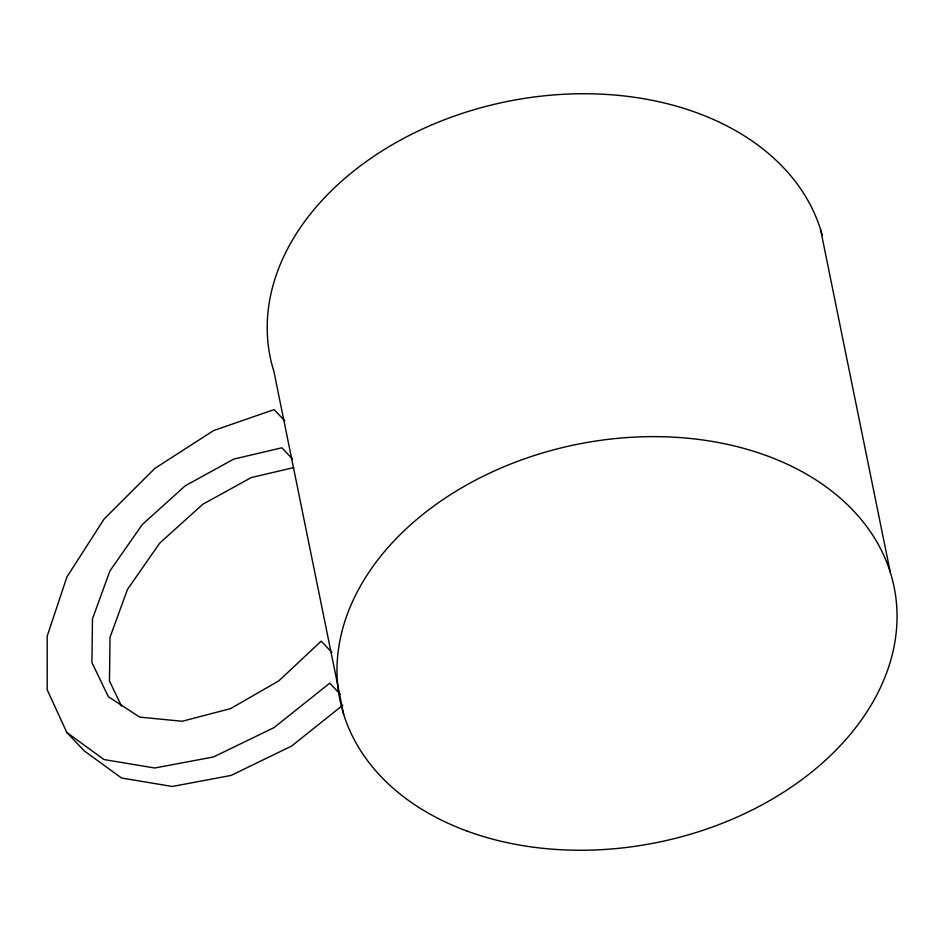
<?xml version="1.0" encoding="UTF-8"?>
<svg xmlns="http://www.w3.org/2000/svg" width="944" height="944" viewBox="0 0 944 944"><rect width="100%" height="100%" fill="white"/><g stroke="black" fill="none" stroke-linecap="round" stroke-linejoin="round"><path stroke-width="1.42" d="M342.743 705.239L291.566 746.09L231.044 775.437L172.268 786.47L121.564 778.021L84.382 750.987L66.835 732.52L47.2 689.828L47.212 636.067L66.882 577.02L104.076 519.07L154.804 468.436L213.58 430.594L274.09 409.602L284.817 420.894M293.749 467.587L251.305 477.558L202.748 504.285L159.725 543.13L127.499 589.363L110.035 637.271L109.469 680.99L121.457 705.959M66.835 732.52L104.017 759.554L154.722 768.003L213.497 756.97L274.02 727.623L329.751 683.149L340.465 694.43M292.593 459.079L281.867 447.798L233.758 459.091L185.201 485.818L142.178 524.675L109.952 570.896L92.488 618.804L91.922 662.535L108.336 696.696L139.7 717.11L182.168 721.263L230.537 708.637L278.858 680.813L321.208 641.165L331.934 652.457M820.56 229.522L890.322 572.406M343.699 714.478L273.937 371.594A282.775 203.066 -11.5 0 1 490.196 105.315A282.775 203.066 -11.5 0 1 822.212 235.162M466.891 831.015A282.775 203.066 -11.5 0 0 896.8 625.093A282.775 203.066 -11.5 0 0 487.352 474.207A282.775 203.066 -11.5 0 0 466.891 831.015"/></g></svg>
